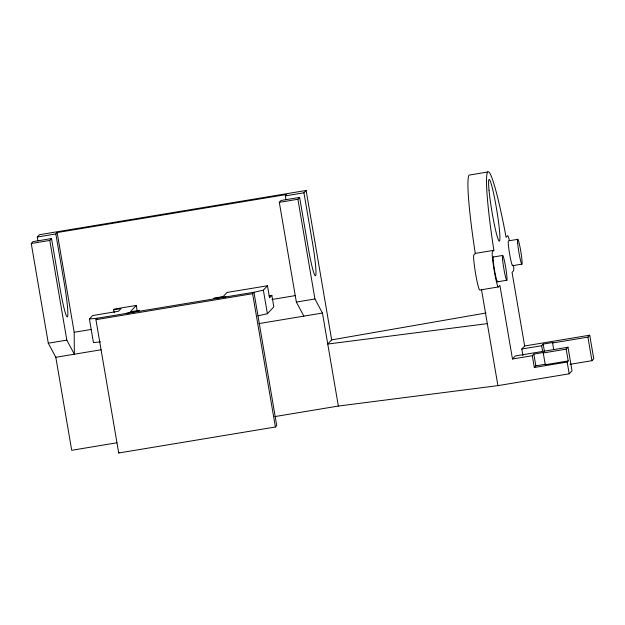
<?xml version="1.0" encoding="UTF-8"?>
<svg xmlns="http://www.w3.org/2000/svg" width="625" height="625" viewBox="0 0 625 625"><rect width="100%" height="100%" fill="white"/><g stroke="black" fill="none" stroke-linecap="round" stroke-linejoin="round"><path stroke-width="0.94" d="M517.703 239.336L508.414 240.875L508.258 241.539A12.602 1.008 80.6 0 0 511.414 262.703L511.93 264.477A12.602 1.008 80.6 0 0 512.805 265.016M116.945 442.781L71.703 450.289L55.805 357.281L48.297 343.211L31.25 243.492L32.984 241.633L51.523 238.562L60.023 288.305A31.336 2.508 80.6 0 0 67.453 316.828A31.336 2.508 80.6 0 0 64.336 283.695L55.836 233.953L57.141 232.562L286.656 194.484L285.352 195.883L286.008 199.703M37.953 240.852L37.297 237.031L39.477 234.703L306.117 190.477L331.656 339.883L327.75 344.055L487.312 323.633M31.25 243.492L49.781 240.414L51.523 238.562M100.438 341.875L93.445 342.57L89.414 319.008L92.664 315.539L118.516 311.25L120.984 308.609L113.688 309.82L114.172 312.648M95.93 319.68L252.609 293.688L253.945 292.258L276.734 425.578L275.398 427L118.719 452.992L95.93 319.68L97.289 318.227L253.945 292.258L263.367 290.156L267.484 285.75L269.555 297.828L271.852 295.375L273.812 306.859L267.398 313.719L257.969 315.82M113.688 309.82L114.383 309.078L136.266 305.445L137.234 311.102M136.266 305.445L130.281 311.836L139.367 310.336L138.93 310.797L125.742 313.477M303.859 316.133L296.352 302.062L279.305 202.344L281.039 200.484L299.633 197.398L308.133 247.148A31.336 2.508 80.6 0 0 315.562 275.672A31.336 2.508 80.6 0 0 312.445 242.539L303.945 192.797L306.117 190.477M279.305 202.344L297.891 199.258L299.633 197.398M118.719 452.992L119.086 452.602M475.305 253.383L474.406 247.75A90.797 7.266 80.6 0 1 469.117 175.094L487.711 172.008A90.797 7.266 80.6 0 0 493 244.664L493.898 250.305L475.305 253.383L473.844 254.945A17.828 1.43 80.6 0 0 475.617 273.797A17.828 1.43 80.6 0 0 479.844 290.023L498.43 286.938L499.898 285.375L512.477 358.992L532.312 355.703L533.844 354.062L543.758 352.414L543.25 352.961L545.266 364.742L568.195 360.938L566.18 349.156L567.992 347.227L572.016 370.789L569.188 373.812L497.914 385.633L338.352 406.055L274.82 416.594M493.898 250.305L492.438 251.859A17.828 1.43 80.6 0 0 494.211 270.711A17.828 1.43 80.6 0 0 498.43 286.938M512.477 358.992L515.312 355.961L567.992 347.227M522.945 355.609L521.82 349.008L524.648 345.992L589.719 335.195L593.75 358.758L591.945 360.688L569.984 364.328M521.82 349.008L541.648 345.719L543.18 344.086L553.102 342.438L552.586 342.984L553.719 349.586M532.312 355.703L534.32 367.484L535.859 365.844L545.773 364.195L545.266 364.742M552.586 342.984L587.914 337.125L589.719 335.195M534.32 367.484L567.172 362.031L568.195 360.938M331.656 339.883L486.062 312.977M37.297 237.031L55.836 233.953M285.352 195.883L303.945 192.797M267.484 285.75L226.992 292.469L223.305 296.406L213.789 298.375L225.891 296.859M493.313 257L502.609 255.461M268.992 295.852L271.852 295.375M49.781 240.414L66.828 340.133L74.344 354.211L74.188 332.281L91.469 329.414M272.008 299.469L295.055 295.641M512.648 265.68L521.945 264.133M48.297 343.211L66.828 340.133M296.352 302.062L314.938 298.977L322.453 313.055L338.352 406.055M497.555 281.805L506.852 280.258M55.805 357.281L101.125 349.766M258.922 323.586L322.453 313.055M543.25 352.961L566.18 349.156M89.414 319.008L97.289 318.227M587.914 337.125L591.945 360.688M567.172 362.031L569.188 373.812M543.18 344.086L544.469 351.625M541.648 345.719L542.617 351.375M533.844 354.062L535.859 365.844M524.648 345.992L512.062 272.375L513.531 270.812A17.828 1.43 80.6 0 0 513.594 265.594M481.469 289.414L497.914 385.633M297.891 199.258L314.938 298.977M263.367 290.156L267.398 313.719M252.609 293.688L275.398 427M57.141 232.562L74.188 332.281M487.711 172.008A90.797 7.266 80.6 0 1 505.062 231.773L506.07 237.297L507.531 235.734A17.828 1.43 80.6 0 1 509.281 239.945M497.711 281.141A12.602 1.008 80.6 0 1 494.57 270.328A12.602 1.008 80.6 0 1 493.609 257.18M517.711 243.617A12.602 1.008 80.6 0 0 521.648 263.953A12.602 1.008 80.6 0 0 520.117 247.633A12.602 1.008 80.6 0 0 517.711 243.617M502.617 259.742A12.602 1.008 80.6 0 0 506.555 280.078A12.602 1.008 80.6 0 0 505.023 263.758A12.602 1.008 80.6 0 0 502.617 259.742M489.031 190.234A31.25 2.5 80.6 0 0 498.789 240.648A31.25 2.5 80.6 0 0 494.984 200.172A31.25 2.5 80.6 0 0 489.031 190.234"/></g></svg>
